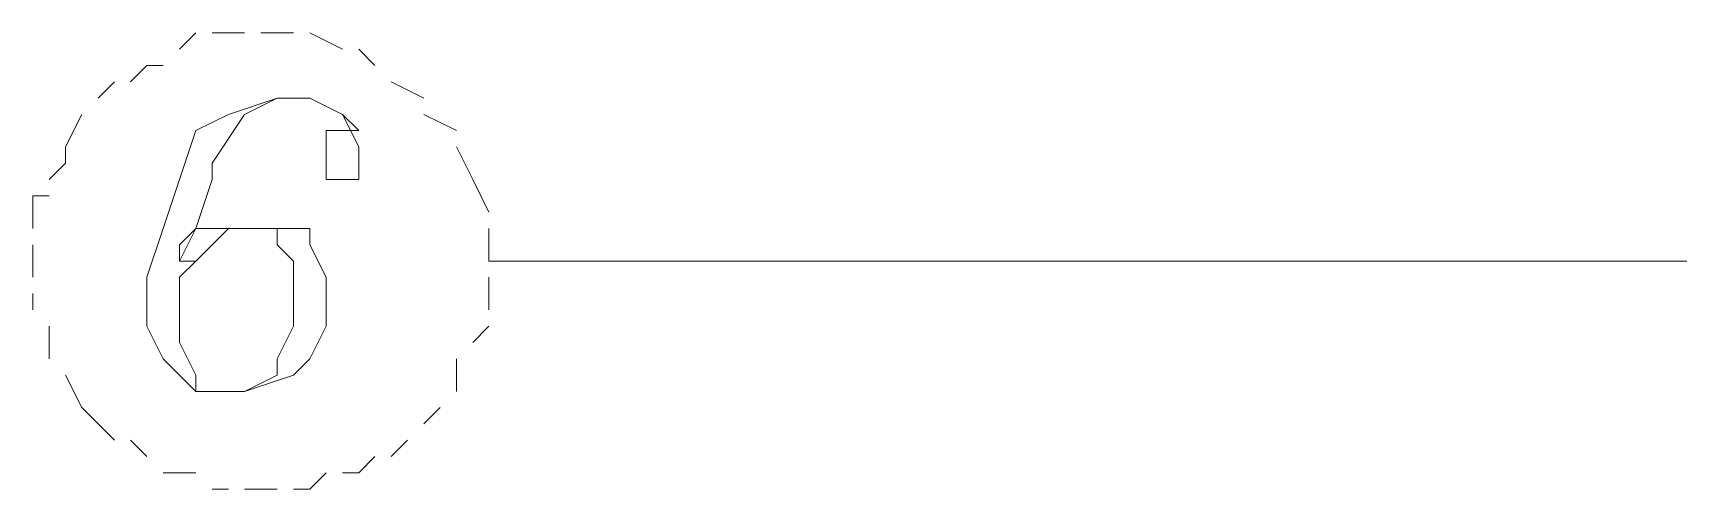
# Model space of a CAD drawing. Header units: inches. Extents: x 0.2 to 10.8, y 0.5 to 8.
# Drawn here: x 4.8383 to 5.0067, y 4.82 to 4.8667 of the extents above; entities that cross this region are included whole.
import ezdxf

# ---------------------------------------------------------------- set-up
doc = ezdxf.new("R2010")
doc.units = ezdxf.units.IN
doc.header["$MEASUREMENT"] = 0
doc.layers.add('PDF_Geometry', color=7, linetype='Continuous')

msp = doc.modelspace()

# ---------------------------------------------------------------- linework, layer by layer
at = {"layer": 'PDF_Geometry', "lineweight": 13}
for points in [[(4.855, 4.86667), (4.85333, 4.865)], [(4.86, 4.86667), (4.85833, 4.86667), (4.85667, 4.86667)], [(4.865, 4.86667), (4.86333, 4.86667), (4.86167, 4.86667)], [(4.87, 4.865), (4.86667, 4.86667)], [(4.87333, 4.86333), (4.87167, 4.865)], [(4.85167, 4.86333), (4.85, 4.86333), (4.84833, 4.86167)], [(4.84667, 4.86167), (4.845, 4.86)], [(4.87833, 4.86), (4.875, 4.86167)], [(4.86667, 4.86), (4.86333, 4.86), (4.85833, 4.85833), (4.855, 4.85667), (4.85333, 4.85167), (4.85167, 4.84667), (4.85, 4.84167), (4.85, 4.83667), (4.85167, 4.83333), (4.85333, 4.83167), (4.855, 4.83), (4.855, 4.83), (4.855, 4.83167), (4.85333, 4.835), (4.85333, 4.84167), (4.855, 4.84333), (4.85333, 4.84333), (4.855, 4.84667), (4.85667, 4.85167), (4.85667, 4.85333), (4.86, 4.85833), (4.86333, 4.86), (4.86667, 4.86)], [(4.86667, 4.86), (4.86667, 4.86), (4.87, 4.85833), (4.87167, 4.85667), (4.86833, 4.85667), (4.86833, 4.85167), (4.87167, 4.85167), (4.87167, 4.855), (4.87, 4.85833), (4.86667, 4.86)], [(4.84333, 4.85833), (4.84167, 4.855)], [(4.88167, 4.85667), (4.87833, 4.85833)], [(4.84167, 4.855), (4.84167, 4.85333), (4.84, 4.85167)], [(4.88333, 4.85167), (4.88167, 4.855)], [(4.885, 4.84833), (4.88333, 4.85167)], [(4.84, 4.85), (4.83833, 4.85), (4.83833, 4.84667)], [(4.86333, 4.84667), (4.85833, 4.84667), (4.855, 4.84667), (4.85333, 4.845), (4.85333, 4.84333), (4.855, 4.84333), (4.85667, 4.845), (4.85833, 4.84667), (4.86333, 4.84667)], [(4.86333, 4.84667), (4.86333, 4.84667), (4.86333, 4.845), (4.865, 4.84333), (4.865, 4.83667), (4.86333, 4.83333), (4.86333, 4.83167), (4.86, 4.83), (4.855, 4.83), (4.855, 4.83), (4.86, 4.83), (4.865, 4.83167), (4.86667, 4.83333), (4.86833, 4.83667), (4.86833, 4.84167), (4.86667, 4.845), (4.86667, 4.84667), (4.86333, 4.84667)], [(4.885, 4.84333), (4.885, 4.84667)], [(4.83833, 4.845), (4.83833, 4.84167)], [(4.885, 4.84333), (5.06833, 4.84333)], [(4.885, 4.84333), (4.88667, 4.84333)], [(4.885, 4.83833), (4.885, 4.84167)], [(4.83833, 4.84), (4.83833, 4.83833)], [(4.84, 4.83667), (4.84, 4.83333)], [(4.88333, 4.835), (4.885, 4.83667)], [(4.88167, 4.83), (4.88167, 4.83333)], [(4.84167, 4.83167), (4.84333, 4.82833)], [(4.84333, 4.82833), (4.84667, 4.825)], [(4.87833, 4.82667), (4.88, 4.82833)], [(4.84833, 4.825), (4.85, 4.82333)], [(4.875, 4.82333), (4.87667, 4.825)], [(4.87, 4.82167), (4.87167, 4.82167), (4.87333, 4.82333)], [(4.85167, 4.82167), (4.85333, 4.82167), (4.855, 4.82167)], [(4.865, 4.82), (4.86667, 4.82), (4.86833, 4.82167)], [(4.85667, 4.82), (4.85833, 4.82)], [(4.86, 4.82), (4.86333, 4.82)]]:
    msp.add_lwpolyline(points, dxfattribs=at)

doc.saveas('drawing.dxf')
